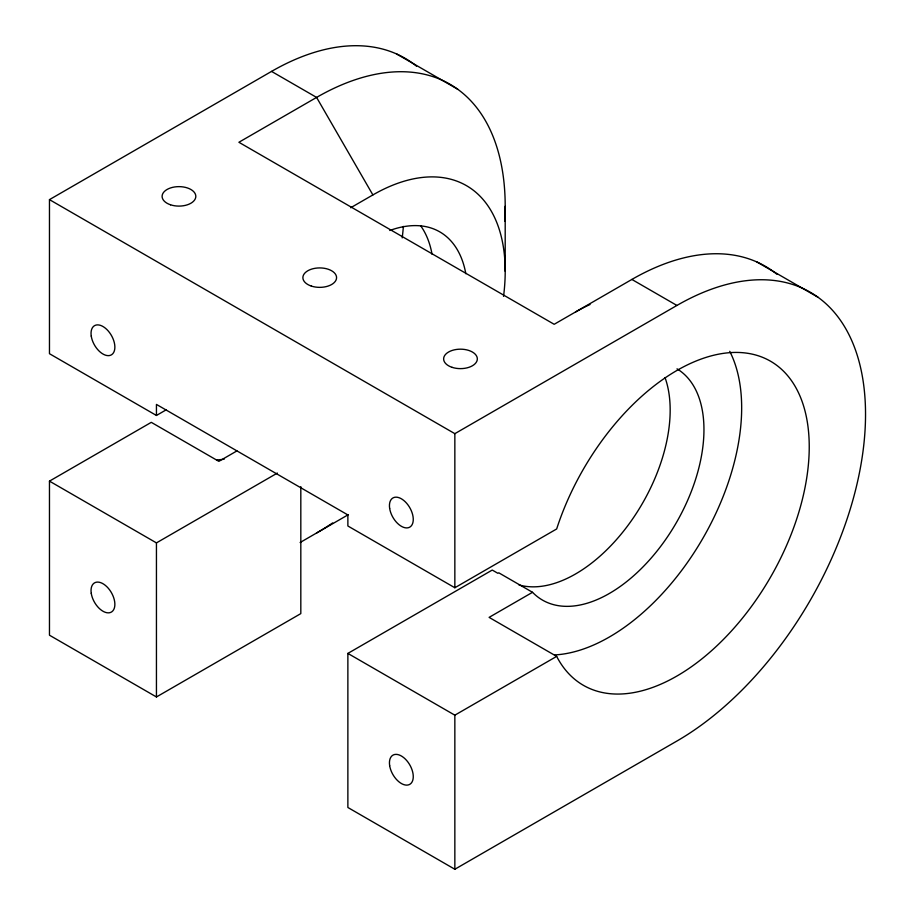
<?xml version="1.0" encoding="UTF-8"?>
<svg xmlns="http://www.w3.org/2000/svg" width="915" height="915" viewBox="0 0 915 915"><rect width="100%" height="100%" fill="white"/><g stroke="black" fill="none" stroke-linecap="round" stroke-linejoin="round"><path stroke-width="1.37" d="M166.313 409.771L156.442 415.467L49.467 353.705L49.467 199.63L271.549 71.404A266.734 154.006 -60 0 1 416.519 66.189M350.685 207.751L372.885 194.929A187.118 108.027 -60 0 1 503.547 296.357M300.818 486.643L300.818 613.61L156.442 696.967L49.467 635.204L49.467 481.13L151.284 422.341L218.857 461.354L236.951 450.901M49.467 481.13L156.442 542.892L277.371 473.066M776.858 274.226A266.734 154.006 -60 0 0 631.876 279.441L554.181 324.299L238.895 142.271L316.59 97.413A266.734 154.006 -60 0 1 504.771 221.133M49.467 199.63L454.847 433.664L676.917 305.45A266.734 154.006 -60 0 1 865.533 414.346A266.734 154.006 -60 0 1 676.917 741.036L454.847 869.25L347.872 807.488L347.872 653.413L492.247 570.056L497.886 573.305L498.755 572.801L532.53 592.302A133.762 77.226 -60 0 0 670.169 532.793A133.762 77.226 -60 0 0 677.02 368.848M300.12 542.504L348.409 514.619M156.442 415.467L156.442 404.419L347.872 514.928L347.872 525.988L454.847 587.75L556.663 528.962A187.118 108.027 -60 0 1 758.775 355.946A187.118 108.027 -60 0 1 758.775 596.02A187.118 108.027 -60 0 1 556.663 656.387L454.847 715.175L347.872 653.413M532.53 592.302L489.102 617.373L556.663 656.387M396.618 53.974L457.763 89.27M756.957 262.01L818.101 297.306M271.549 71.404L316.59 97.413L372.885 194.929M631.876 279.441L676.917 305.45M505.194 206.31L505.194 271.32M454.847 433.664L454.847 587.75M454.847 715.175L454.847 869.25M156.442 542.892L156.442 696.967M420.603 225.708A133.762 77.226 -60 0 1 432.04 254.233M389.779 230.5A133.762 77.226 -60 0 1 465.827 273.734M403.355 226.405A187.118 108.027 -60 0 1 402.2 237.889M224.198 459.193A187.118 108.027 -60 0 1 216.741 459.902M575.581 311.958A187.118 108.027 -60 0 1 590.049 304.512M665.033 377.586A133.762 77.226 -60 0 1 631.293 520.829A133.762 77.226 -60 0 1 518.931 584.902M332.648 522.934A266.734 154.006 -60 0 1 316.59 532.999M729.724 351.314A187.118 108.027 -60 0 1 702.96 538.169A187.118 108.027 -60 0 1 554.547 654.934M170.533 204.8A16.859 9.733 0 0 0 195.821 196.37A16.859 9.733 0 0 0 170.533 187.941A16.859 9.733 0 0 0 170.533 204.8M452.044 367.327A16.859 9.733 0 0 0 477.333 358.909A16.859 9.733 0 0 0 452.044 350.479A16.859 9.733 0 0 0 452.044 367.327M311.294 286.063A16.859 9.733 0 0 0 336.571 277.634A16.859 9.733 0 0 0 311.294 269.216A16.859 9.733 0 0 0 311.294 286.063M389.653 508.385A16.859 9.733 60 0 0 409.165 527.44A16.859 9.733 60 0 0 405.254 501.786A16.859 9.733 60 0 0 389.653 508.385M389.653 765.592A16.859 9.733 60 0 0 409.165 784.647A16.859 9.733 60 0 0 405.254 758.993A16.859 9.733 60 0 0 389.653 765.592M91.248 336.102A16.859 9.733 60 0 0 110.761 355.169A16.859 9.733 60 0 0 106.849 329.503A16.859 9.733 60 0 0 91.248 336.102M91.248 593.309A16.859 9.733 60 0 0 110.761 612.375A16.859 9.733 60 0 0 106.849 586.709A16.859 9.733 60 0 0 91.248 593.309"/></g></svg>
